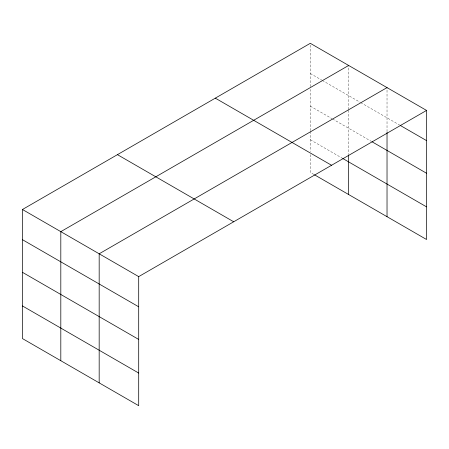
<?xml version="1.0" encoding="UTF-8"?>
<svg xmlns="http://www.w3.org/2000/svg" width="449" height="449" viewBox="0 0 449 449"><rect width="100%" height="100%" fill="white"/><g stroke="black" fill="none" stroke-linecap="round" stroke-linejoin="round"><path stroke-width="0.34" stroke-dasharray="2.25 1.68" d="M310.298 130.648L310.298 89.469M310.298 86.691L310.298 43.312M348.66 110.23L348.66 154.198M348.66 109.534L348.66 65.459M387.027 131.68L387.027 87.611M310.298 73.496L321.686 80.074M322.287 80.422L360.053 102.22M360.648 102.568L399.599 125.058M310.298 106.132L331.878 118.587M332.479 118.934L371.441 141.429M310.298 139.751L342.071 158.093M313.896 174.459L310.298 172.382L310.298 154.333M310.298 131.344L310.298 151.554"/><path stroke-width="0.67" d="M387.027 132.376L387.027 216.682M314.496 174.807L426.55 239.502L426.55 110.426L310.298 43.312L22.45 209.498L22.45 338.574L138.702 405.688L138.702 276.618L22.45 209.498M348.66 65.459L60.811 231.65L60.811 360.721M387.027 87.611L99.173 253.797L99.173 382.868M138.702 276.618L426.55 110.426M400.199 125.4L426.55 140.616M372.041 141.777L426.55 173.247M342.666 158.441L426.55 206.866M215.307 98.151L331.558 165.271M117.442 154.658L233.693 221.772M22.45 239.687L138.702 306.802M22.45 272.319L138.702 339.433M22.45 305.937L138.702 373.057M348.66 154.894L348.66 194.535"/></g></svg>
